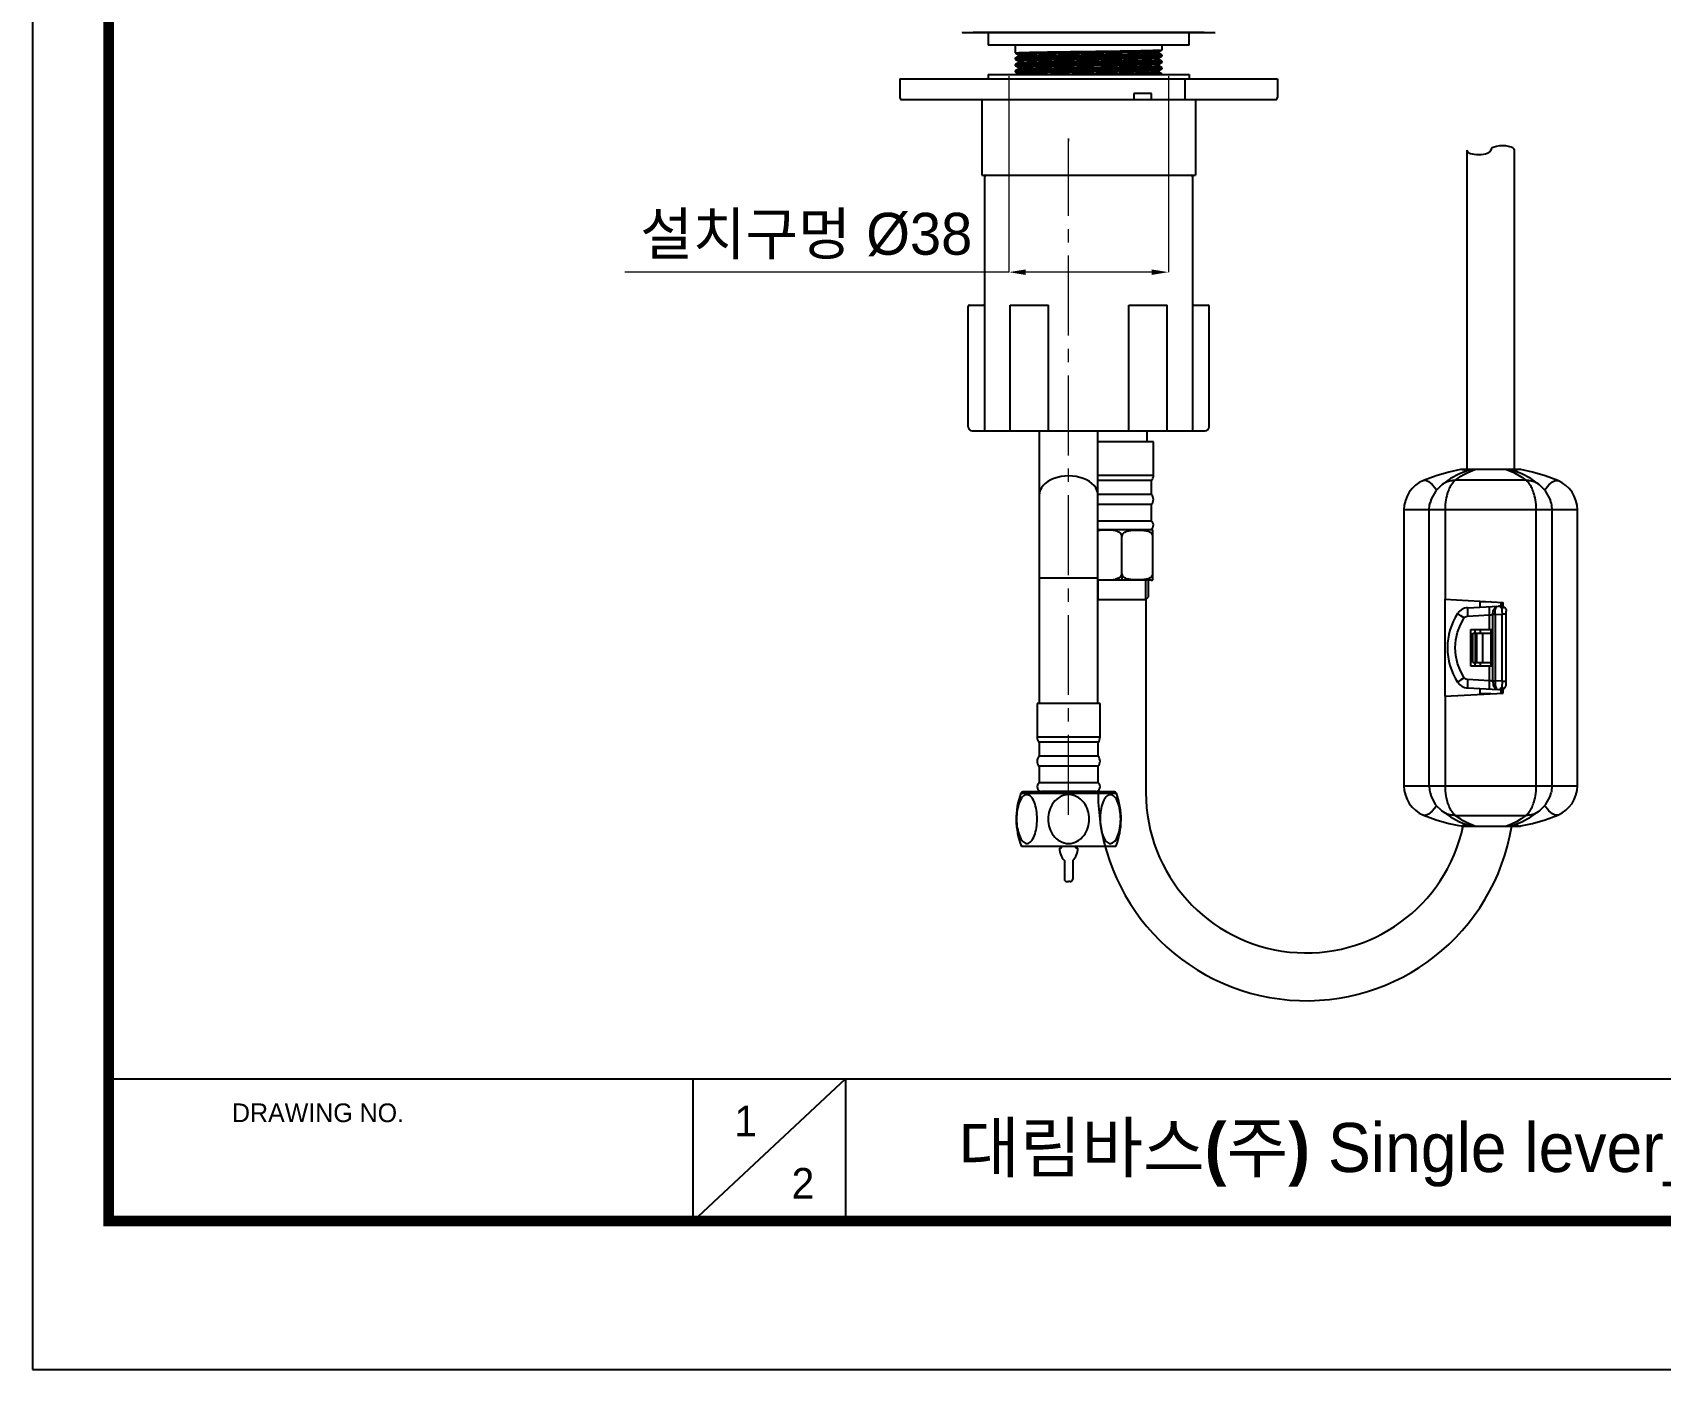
# Model space of a CAD drawing. Extents: x 0 to 1128, y 0 to 827.
# Drawn here: x 0 to 388.2, y 0 to 318.9 of the extents above; entities that cross this region are included whole.
import ezdxf

# ---------------------------------------------------------------- set-up
doc = ezdxf.new("R2010")
doc.units = 0
doc.header["$LTSCALE"] = 10
doc.header["$MEASUREMENT"] = 0
doc.header["$PDMODE"] = 3
doc.header["$PDSIZE"] = -10
doc.linetypes.add('CENTER2', pattern=[28.575, 19.05, -3.175, 3.175, -3.175])
doc.layers.get('0').update_dxf_attribs({"linetype": 'CONTINUOUS'})
doc.layers.get('DEFPOINTS').update_dxf_attribs({"linetype": 'CONTINUOUS'})
doc.layers.add('1', color=7, linetype='CONTINUOUS')
doc.layers.add('DEF_LAYER_ASSEM_MEMBER', color=7, linetype='CONTINUOUS')
doc.layers.add('123', color=7, linetype='CONTINUOUS', true_color=0xffffff)
doc.layers.add('Cneter', color=1, linetype='CENTER2', lineweight=13)
doc.layers.add('외형선', color=3, linetype='CONTINUOUS', lineweight=35)
doc.styles.add('Daelim Dimension', font='')
doc.styles.get('Daelim Dimension').set_extended_font_data('나눔고딕')
doc.dimstyles.new('DEFAULT', dxfattribs={"dimscale": 2, "dimtxt": 2, "dimasz": 2, "dimexe": 0, "dimexo": 2, "dimgap": 1, "dimtad": 1, "dimdec": 0, "dimzin": 9, "dimdsep": 46, "dimtxsty": 'Daelim Dimension', "dimcen": 0.5, "dimclrd": 5, "dimclre": 5, "dimclrt": 256, "dimadec": 1, "dimazin": 0, "dimtfac": 1, "dimtdec": 0, "dimtix": 1, "dimtmove": 0, "dimatfit": 3, "dimfxl": 1, "dimtolj": 1, "dimtzin": 1, "dimlwd": 9, "dimlwe": 9, "dimarcsym": 0})

# ---------------------------------------------------------------- blocks, each defined once
blk = doc.blocks.new('*D13')
at = {"color": 5, "lineweight": 9, "ltscale": 0.5, "transparency": 16777216}
for p, q in [((232.83, 308.45), (232.83, 261.7)), ((270.83, 308.45), (270.83, 261.7)), ((232.83, 261.7), (141.22, 261.7)), ((266.83, 261.7), (236.83, 261.7))]:
    blk.add_line(p, q, dxfattribs=at)
at = {"color": 5, "ltscale": 0.5, "transparency": 16777216}
for points in [[(236.83, 262.36), (236.83, 261.03), (232.83, 261.7)], [(266.83, 262.36), (266.83, 261.03), (270.83, 261.7)]]:
    blk.add_solid(points, dxfattribs=at)
at = {"layer": 'DEFPOINTS', "color": 0, "ltscale": 0.5, "transparency": 16777216}
for p in [(232.83, 312.45), (270.83, 312.45), (270.83, 261.7)]:
    blk.add_point(p, dxfattribs=at)
at = {"color": 7, "ltscale": 0.5, "transparency": 16777216, "insert": (184.49, 270.32), "char_height": 10, "attachment_point": 5, "style": 'Daelim Dimension'}
blk.add_mtext('\\A1;설치구멍 %%C38', dxfattribs=at)

msp = doc.modelspace()

# ---------------------------------------------------------------- linework, layer by layer
at = {"color": 0}
for p, q in [((206.83, 307.85), (296.83, 307.85)), ((274.83, 302.85), (274.83, 307.85)), ((207.33, 302.85), (296.33, 302.85)), ((266.83, 304.35), (262.63, 304.35)), ((262.63, 304.35), (262.63, 302.85)), ((266.83, 302.85), (266.83, 304.35)), ((233.15, 223.85), (233.15, 253.85)), ((242.25, 223.85), (242.25, 253.85)), ((261.42, 223.85), (261.42, 253.85)), ((270.51, 223.85), (270.51, 253.85))]:
    msp.add_line(p, q, dxfattribs=at)
at = {"color": 7, "ltscale": 0.5}
for p, q in [((341.99, 290.77), (341.99, 214.6)), ((353.39, 214.6), (353.39, 290.8)), ((266.02, 188.24), (254.05, 188.24)), ((259.77, 189.74), (259.77, 188.24))]:
    msp.add_line(p, q, dxfattribs=at)
at = {"color": 7}
for p, q in [((254.08, 183.62), (254.08, 188.24)), ((265.47, 183.62), (265.47, 188.24)), ((266.02, 188.24), (266.02, 184.18)), ((254.08, 183.62), (254.05, 183.65)), ((254.08, 183.62), (265.47, 183.62)), ((265.47, 183.62), (266.02, 184.18)), ((265.47, 183.62), (265.47, 137.6))]:
    msp.add_line(p, q, dxfattribs=at)
at = {"color": 7, "linetype": 'Continuous'}
for p, q in [((244.85, 124.36), (245.05, 124.36)), ((249.25, 124.36), (249.05, 124.36)), ((246.05, 121.36), (246.05, 116.96)), ((248.05, 121.36), (248.05, 116.96)), ((246.65, 116.36), (247.05, 116.36)), ((247.45, 116.36), (247.05, 116.36))]:
    msp.add_line(p, q, dxfattribs=at)
at = {"color": 5}
msp.add_line((18.14, 69.28), (926.74, 69.28), dxfattribs=at)
at = {"color": 5, "ltscale": 40}
for p, q in [((157.42, 69.28), (157.42, 35.27)), ((157.42, 69.28), (157.42, 35.27)), ((193.81, 69.28), (157.42, 35.27)), ((193.81, 69.28), (157.42, 35.27)), ((193.81, 69.28), (193.81, 35.27)), ((193.81, 69.28), (193.81, 35.27))]:
    msp.add_line(p, q, dxfattribs=at)
at = {"ltscale": 0.5}
msp.add_lwpolyline([(0, 0), (1128.4, 0), (1128.4, 826.8), (0, 826.8)], close=True, dxfattribs=at)
at = {"color": 5, "linetype": 'ByBlock', "lineweight": 200, "const_width": 2.6}
msp.add_lwpolyline([(18.14, 35.4), (1110.14, 35.4), (1110.14, 807.6), (18.14, 807.6)], close=True, dxfattribs=at)
at = {"color": 7, "ltscale": 0.5}
for radius, end in [(49.65, 350.7436), (38.25, 347.9483)]:
    msp.add_arc((303.72, 137.6), radius, 180, end, dxfattribs=at)
at = {"color": 7, "linetype": 'Continuous'}
for centre, radius, start, end in [((249.2, 124.36), 4.35, 180, 223.6028), ((245.05, 124.76), 0.4, 270, 0), ((244.9, 124.36), 4.35, 316.3972, 0), ((249.05, 124.76), 0.4, 180, 270), ((246.65, 116.96), 0.6, 180, 270), ((247.45, 116.96), 0.6, 270, 0)]:
    msp.add_arc(centre, radius, start, end, dxfattribs=at)
at = {"color": 7, "ltscale": 0.5}
for centre, start_param, end_param in [((350.54, 290.8), 0, 3.141593), ((344.84, 290.8), 3.173573, 6.283185)]:
    msp.add_ellipse(centre, major_axis=(2.85, 0), ratio=0.36664, start_param=start_param, end_param=end_param, dxfattribs=at)
at = {"layer": '1', "color": 7, "linetype": 'Continuous'}
for p, q in [((227.83, 318.85), (227.83, 315.85)), ((275.83, 315.85), (275.83, 318.85)), ((275.83, 315.85), (227.83, 315.85)), ((234.33, 315.85), (234.33, 313.98)), ((269.33, 314.73), (269.33, 315.85)), ((234.33, 312.72), (234.33, 312.48)), ((234.33, 311.22), (234.33, 310.98)), ((235.08, 313.55), (235.08, 313.16)), ((235.08, 312.05), (235.08, 311.66)), ((235.08, 310.55), (235.08, 310.16)), ((268.58, 313.91), (268.58, 314.29)), ((268.58, 312.41), (268.58, 312.79)), ((268.58, 310.91), (268.58, 311.29)), ((269.33, 313.23), (269.33, 313.47)), ((269.33, 311.73), (269.33, 311.97)), ((234.33, 309.72), (234.33, 309.48)), ((235.08, 309.05), (235.08, 308.85)), ((268.58, 309.41), (268.58, 309.79)), ((269.33, 310.23), (269.33, 310.47)), ((269.33, 308.85), (269.33, 308.97)), ((240.05, 223.85), (240.05, 208.5)), ((254.05, 208.5), (254.05, 223.85)), ((265.77, 221.24), (265.77, 223.85)), ((267.27, 221.24), (254.05, 221.24)), ((267.27, 213.24), (267.27, 221.24)), ((267.27, 213.24), (254.05, 213.24)), ((266.84, 212), (254.05, 212)), ((266.84, 208.66), (266.84, 212)), ((240.05, 208.5), (240.05, 188.81)), ((266.84, 208.66), (254.05, 208.66)), ((254.05, 188.81), (254.05, 208.5)), ((266.84, 206.28), (254.12, 206.28)), ((266.84, 202.31), (266.84, 206.28)), ((266.84, 202.31), (254.05, 202.31)), ((266.77, 200.24), (254.05, 200.24)), ((259.73, 198.77), (259.77, 198.77)), ((259.77, 198.77), (259.82, 198.77)), ((267.13, 189.74), (267.13, 198.77)), ((240.05, 188.81), (240.05, 158.81)), ((240.05, 188.81), (254.05, 188.81)), ((254.05, 158.81), (254.05, 188.81)), ((266.75, 188.24), (254.05, 188.24)), ((259.77, 189.74), (259.73, 189.74)), ((259.82, 189.74), (259.77, 189.74)), ((267.13, 189.74), (267.09, 189.74)), ((239.55, 158.81), (239.55, 150.81)), ((254.55, 158.81), (239.55, 158.81)), ((254.55, 150.81), (254.55, 158.81)), ((254.55, 150.81), (239.55, 150.81)), ((239.99, 149.57), (239.99, 146.23)), ((254.12, 149.57), (239.99, 149.57)), ((254.12, 146.23), (254.12, 149.57)), ((254.12, 146.23), (239.99, 146.23)), ((239.99, 143.85), (239.99, 139.88)), ((254.12, 143.85), (239.99, 143.85)), ((254.12, 139.88), (254.12, 143.85)), ((254.12, 139.88), (239.99, 139.88)), ((235.68, 137.44), (258.43, 137.44)), ((257.96, 137.76), (236.15, 137.76)), ((253.55, 137.81), (240.55, 137.81)), ((258.3, 124.76), (235.8, 124.76))]:
    msp.add_line(p, q, dxfattribs=at)
at = {"layer": '1'}
for p, q in [((354.88, 214.6), (340.49, 214.6)), ((353.66, 214.6), (341.72, 214.6))]:
    msp.add_line(p, q, dxfattribs=at)
at = {"layer": '1', "color": 7, "linetype": 'Continuous'}
for centre, radius, start, end in [((265.28, 213.24), 2, 321.5492, 0), ((265.42, 207.47), 1.85, 319.994, 40.006), ((266.1, 201.4), 1.17, 278.4849, 50.9069), ((266.77, 198.77), 1.47, 75.697, 90), ((266.75, 189.74), 1.5, 270, 285.1302), ((241.55, 150.81), 2, 180, 218.4508), ((252.55, 150.81), 2, 321.5492, 0), ((241.4, 145.04), 1.85, 139.994, 220.006), ((252.7, 145.04), 1.85, 319.994, 40.006), ((240.73, 138.97), 1.17, 129.0931, 261.5151), ((253.38, 138.97), 1.17, 278.4849, 50.9069), ((252.08, 131.26), 17.53, 159.3657, 201.7699), ((236.15, 137.26), 0.5, 90, 159.3657), ((253.45, 137.82), 1.17, 180.299, 182.7427), ((257.96, 137.26), 0.5, 20.6343, 90), ((242.03, 131.26), 17.53, 338.2301, 20.6343)]:
    msp.add_arc(centre, radius, start, end, dxfattribs=at)
msp.add_ellipse((247.05, 208.5), major_axis=(7, 0), ratio=0.656059, start_param=0, end_param=3.141593, dxfattribs=at)
at = {"layer": '1', "color": 7, "linetype": 'Continuous', "lineweight": -3}
msp.add_open_spline([(221.66, 318.85), (221.66, 318.85), (221.66, 318.85), (221.66, 318.85), (221.69, 318.85), (221.8, 318.85), (221.98, 318.85), (222.15, 318.85), (222.3, 318.85), (222.35, 318.85), (222.44, 318.85), (222.46, 318.85), (222.52, 318.85), (222.67, 318.85), (222.97, 318.85), (223.44, 318.85), (223.79, 318.85), (224.17, 318.85), (224.57, 318.85), (225.24, 318.85), (225.73, 318.85), (226.11, 318.85), (226.25, 318.85), (226.45, 318.85), (226.51, 318.85), (226.65, 318.85), (226.99, 318.85), (227.64, 318.85), (228.55, 318.85), (229.51, 318.85), (230.19, 318.85), (230.89, 318.85), (231.6, 318.85), (232.35, 318.85), (232.84, 318.85), (232.93, 318.85), (233.13, 318.85), (233.22, 318.85), (233.52, 318.85), (233.72, 318.85), (234.32, 318.85), (235.13, 318.85), (236.37, 318.85), (237.66, 318.85), (238.97, 318.85), (239.88, 318.85), (240.79, 318.85), (241.25, 318.85), (241.84, 318.85), (241.95, 318.85), (242.19, 318.85), (242.54, 318.85), (242.9, 318.85), (243.61, 318.85), (244.56, 318.85), (246, 318.85), (247.45, 318.85), (248.91, 318.85), (250.39, 318.85), (251.38, 318.85), (252, 318.85), (252.12, 318.85), (252.37, 318.85), (252.75, 318.85), (253.12, 318.85), (253.86, 318.85), (254.84, 318.85), (256.3, 318.85), (257.75, 318.85), (259.19, 318.85), (260.62, 318.85), (261.56, 318.85), (262.14, 318.85), (262.26, 318.85), (262.49, 318.85), (262.84, 318.85), (263.19, 318.85), (263.87, 318.85), (264.77, 318.85), (266.09, 318.85), (267.37, 318.85), (268.61, 318.85), (269.42, 318.85), (270.02, 318.85), (270.31, 318.85), (270.6, 318.85), (270.8, 318.85), (270.89, 318.85), (271.38, 318.85), (272.13, 318.85), (272.84, 318.85), (273.54, 318.85), (274.21, 318.85), (275.17, 318.85), (276.08, 318.85), (276.65, 318.85), (277.06, 318.85), (277.27, 318.85), (277.46, 318.85), (277.59, 318.85), (277.66, 318.85), (277.98, 318.85), (278.47, 318.85), (279.13, 318.85), (279.53, 318.85), (279.9, 318.85), (280.26, 318.85), (280.72, 318.85), (280.98, 318.85), (281.16, 318.85), (281.22, 318.85), (281.3, 318.85), (281.33, 318.85), (281.38, 318.85), (281.5, 318.85), (281.7, 318.85), (281.88, 318.85), (281.95, 318.85), (281.98, 318.85), (282, 318.85), (282, 318.85), (282.01, 318.85), (282.01, 318.85), (282.01, 318.85)], degree=3, knots=[0, 0, 0, 0, 0.000751, 0.000751, 0.016365, 0.031978, 0.047591, 0.063204, 0.063204, 0.071011, 0.071011, 0.074914, 0.074914, 0.078818, 0.094431, 0.110044, 0.125657, 0.125657, 0.141271, 0.156884, 0.172497, 0.172497, 0.180304, 0.180304, 0.184207, 0.184207, 0.188111, 0.203724, 0.219337, 0.23495, 0.250564, 0.250564, 0.266177, 0.28179, 0.28179, 0.285693, 0.285693, 0.289597, 0.289597, 0.297403, 0.297403, 0.313017, 0.32863, 0.344243, 0.359856, 0.37547, 0.37547, 0.391083, 0.391083, 0.394986, 0.394986, 0.39889, 0.406696, 0.406696, 0.422309, 0.437923, 0.453536, 0.469149, 0.484762, 0.500376, 0.500376, 0.504279, 0.504279, 0.508182, 0.515989, 0.515989, 0.531602, 0.547215, 0.562829, 0.578442, 0.594055, 0.609669, 0.609669, 0.613572, 0.613572, 0.617475, 0.625282, 0.625282, 0.640895, 0.656508, 0.672122, 0.687735, 0.703348, 0.703348, 0.711155, 0.715058, 0.715058, 0.718961, 0.718961, 0.734575, 0.750188, 0.750188, 0.765801, 0.781414, 0.797028, 0.812641, 0.812641, 0.820448, 0.824351, 0.824351, 0.828254, 0.828254, 0.843867, 0.859481, 0.875094, 0.875094, 0.890707, 0.90632, 0.921934, 0.921934, 0.92974, 0.92974, 0.933644, 0.933644, 0.937547, 0.95316, 0.968773, 0.984387, 0.984387, 0.992193, 0.996097, 0.996097, 1, 1, 1, 1], dxfattribs=at)
at = {"layer": '1', "color": 7, "linetype": 'Continuous'}
for points, knots in [([(234.33, 313.98), (234.33, 314.01), (234.85, 314.05), (237.21, 314.13), (239.36, 314.17), (244.69, 314.26), (247.9, 314.3), (254.34, 314.39), (257.58, 314.43), (263.23, 314.52), (265.59, 314.57), (268.56, 314.65), (269.32, 314.69), (269.33, 314.73)], [0, 0, 0, 0, 0.13522, 0.13522, 0.311372, 0.311372, 0.487523, 0.487523, 0.663675, 0.663675, 0.839827, 0.839827, 1, 1, 1, 1]), ([(269.33, 313.47), (269.32, 313.44), (268.69, 313.4), (266.09, 313.32), (263.92, 313.28), (258.72, 313.19), (255.66, 313.15), (249.42, 313.07), (246.28, 313.02), (240.83, 312.94), (238.49, 312.9), (235.25, 312.81), (234.37, 312.77), (234.33, 312.73), (234.33, 312.72), (234.33, 312.72)], [0, 0, 0, 0, 0.147312, 0.147312, 0.3169, 0.3169, 0.486487, 0.486487, 0.656075, 0.656075, 0.825662, 0.825662, 0.99525, 0.99525, 1, 1, 1, 1]), ([(234.33, 312.48), (234.33, 312.48), (234.34, 312.49), (234.58, 312.54), (235.69, 312.58), (239.46, 312.67), (242.07, 312.72), (248, 312.8), (251.35, 312.85), (257.72, 312.94), (260.75, 312.98), (265.67, 313.07), (267.52, 313.11), (269.05, 313.18), (269.32, 313.21), (269.33, 313.23)], [0, 0, 0, 0, 0.020887, 0.020887, 0.19711, 0.19711, 0.373333, 0.373333, 0.549557, 0.549557, 0.72578, 0.72578, 0.902003, 0.902003, 1, 1, 1, 1]), ([(269.33, 311.97), (269.33, 311.97), (269.33, 311.97), (269.18, 311.92), (268.2, 311.88), (264.83, 311.79), (262.41, 311.75), (256.86, 311.67), (253.72, 311.62), (247.5, 311.54), (244.45, 311.5), (239.36, 311.41), (237.28, 311.37), (234.88, 311.29), (234.33, 311.26), (234.33, 311.22)], [0, 0, 0, 0, 0.012906, 0.012906, 0.182521, 0.182521, 0.352136, 0.352136, 0.521751, 0.521751, 0.691366, 0.691366, 0.860981, 0.860981, 1, 1, 1, 1]), ([(234.34, 310.98), (234.34, 311), (234.53, 311.02), (235.76, 311.09), (237.46, 311.13), (242.18, 311.22), (245.16, 311.26), (251.45, 311.35), (254.81, 311.39), (260.88, 311.48), (263.58, 311.53), (267.58, 311.62), (268.86, 311.66), (269.29, 311.71), (269.33, 311.72), (269.33, 311.73)], [0, 0, 0, 0, 0.083714, 0.083714, 0.2598, 0.2598, 0.435885, 0.435885, 0.61197, 0.61197, 0.788056, 0.788056, 0.964141, 0.964141, 1, 1, 1, 1]), ([(268.58, 314.29), (268.55, 314.25), (267.79, 314.21), (264.87, 314.13), (262.54, 314.09), (257.07, 313.99), (253.93, 313.95), (247.65, 313.86), (244.62, 313.82), (239.56, 313.73), (237.53, 313.68), (235.51, 313.61), (235.08, 313.58), (235.08, 313.55)], [0, 0, 0, 0, 0.161359, 0.161359, 0.33955, 0.33955, 0.517741, 0.517741, 0.695932, 0.695932, 0.874122, 0.874122, 1, 1, 1, 1]), ([(268.57, 312.79), (268.52, 312.76), (268.13, 312.73), (266.24, 312.66), (264.28, 312.62), (259.23, 312.53), (256.19, 312.48), (250, 312.39), (246.81, 312.35), (241.28, 312.26), (238.95, 312.22), (235.87, 312.13), (235.08, 312.09), (235.08, 312.05)], [0, 0, 0, 0, 0.113551, 0.113551, 0.292573, 0.292573, 0.471594, 0.471594, 0.650616, 0.650616, 0.829637, 0.829637, 1, 1, 1, 1]), ([(268.57, 311.29), (268.54, 311.27), (268.39, 311.26), (267.36, 311.19), (265.74, 311.15), (261.28, 311.06), (258.44, 311.02), (252.32, 310.93), (249.08, 310.88), (243.24, 310.79), (240.6, 310.75), (236.74, 310.66), (235.52, 310.62), (235.11, 310.56), (235.08, 310.55), (235.08, 310.55)], [0, 0, 0, 0, 0.069193, 0.069193, 0.248304, 0.248304, 0.427415, 0.427415, 0.606526, 0.606526, 0.785637, 0.785637, 0.964748, 0.964748, 1, 1, 1, 1]), ([(235.09, 313.16), (235.15, 313.2), (235.66, 313.23), (237.88, 313.3), (239.97, 313.35), (245.09, 313.43), (248.11, 313.48), (254.31, 313.57), (257.42, 313.61), (262.76, 313.7), (265.02, 313.74), (267.86, 313.83), (268.57, 313.87), (268.58, 313.91)], [0, 0, 0, 0, 0.12998, 0.12998, 0.307243, 0.307243, 0.484506, 0.484506, 0.661769, 0.661769, 0.839032, 0.839032, 1, 1, 1, 1]), ([(235.09, 311.66), (235.09, 311.67), (235.11, 311.67), (235.41, 311.72), (236.55, 311.76), (240.21, 311.85), (242.77, 311.9), (248.48, 311.98), (251.65, 312.03), (257.75, 312.12), (260.63, 312.16), (265.23, 312.25), (266.97, 312.29), (268.34, 312.36), (268.58, 312.38), (268.58, 312.41)], [0, 0, 0, 0, 0.020731, 0.020731, 0.197658, 0.197658, 0.374584, 0.374584, 0.551511, 0.551511, 0.728438, 0.728438, 0.905365, 0.905365, 1, 1, 1, 1]), ([(235.09, 310.16), (235.11, 310.18), (235.35, 310.2), (236.7, 310.27), (238.44, 310.32), (243.04, 310.4), (245.91, 310.45), (252.03, 310.53), (255.19, 310.58), (260.9, 310.67), (263.46, 310.71), (267.12, 310.8), (268.25, 310.84), (268.56, 310.89), (268.58, 310.9), (268.58, 310.91)], [0, 0, 0, 0, 0.090114, 0.090114, 0.266724, 0.266724, 0.443335, 0.443335, 0.619946, 0.619946, 0.796557, 0.796557, 0.973167, 0.973167, 1, 1, 1, 1]), ([(269.33, 310.47), (269.33, 310.46), (269.26, 310.45), (268.64, 310.39), (267.34, 310.35), (263.36, 310.27), (260.74, 310.22), (254.93, 310.14), (251.71, 310.1), (245.58, 310.01), (242.7, 309.97), (238.01, 309.89), (236.21, 309.84), (234.64, 309.77), (234.33, 309.75), (234.33, 309.72)], [0, 0, 0, 0, 0.048954, 0.048954, 0.218575, 0.218575, 0.388196, 0.388196, 0.557818, 0.557818, 0.727439, 0.727439, 0.89706, 0.89706, 1, 1, 1, 1]), ([(234.33, 309.48), (234.34, 309.51), (234.95, 309.55), (237.55, 309.63), (239.78, 309.68), (245.27, 309.76), (248.5, 309.81), (254.92, 309.9), (258.16, 309.94), (263.69, 310.03), (265.96, 310.07), (268.67, 310.15), (269.32, 310.19), (269.33, 310.23)], [0, 0, 0, 0, 0.145802, 0.145802, 0.321917, 0.321917, 0.498032, 0.498032, 0.674147, 0.674147, 0.850262, 0.850262, 1, 1, 1, 1]), ([(268.58, 309.79), (268.57, 309.78), (268.54, 309.78), (268.18, 309.73), (266.97, 309.68), (263.16, 309.59), (260.54, 309.55), (254.66, 309.46), (251.45, 309.42), (245.35, 309.33), (242.47, 309.28), (237.99, 309.19), (236.36, 309.15), (235.25, 309.09), (235.08, 309.07), (235.08, 309.05)], [0, 0, 0, 0, 0.025357, 0.025357, 0.204244, 0.204244, 0.383131, 0.383131, 0.562018, 0.562018, 0.740905, 0.740905, 0.919792, 0.919792, 1, 1, 1, 1]), ([(240.34, 308.85), (241.32, 308.87), (242.41, 308.89), (246.26, 308.95), (249.35, 309), (255.56, 309.08), (258.58, 309.13), (263.69, 309.22), (265.79, 309.26), (268.06, 309.34), (268.57, 309.37), (268.58, 309.41)], [0, 0, 0, 0, 0.103866, 0.103866, 0.341267, 0.341267, 0.578668, 0.578668, 0.81607, 0.81607, 1, 1, 1, 1]), ([(269.33, 308.97), (269.33, 308.95), (269.12, 308.93), (268.34, 308.89), (267.78, 308.87), (267.08, 308.85)], [0, 0, 0, 0, 0.51807, 0.51807, 1, 1, 1, 1]), ([(259.73, 198.77), (259.73, 199.17), (259.43, 199.49), (258.82, 199.87), (258.48, 199.97), (257.47, 200.18), (256.78, 200.19), (255.41, 200.19), (254.72, 200.18), (254.05, 200.05)], [0, 0, 0, 0, 0.125, 0.125, 0.25, 0.25, 0.5, 0.5, 0.7474153, 0.7474153, 0.7474153, 0.7474153]), ([(259.82, 198.77), (259.82, 199.17), (260.12, 199.49), (260.72, 199.87), (261.07, 199.97), (262.08, 200.18), (262.77, 200.19), (264.15, 200.19), (264.84, 200.18), (265.85, 199.97), (266.19, 199.87), (266.8, 199.49), (267.09, 199.17), (267.09, 198.77)], [0, 0, 0, 0, 0.125, 0.125, 0.25, 0.25, 0.5, 0.5, 0.75, 0.75, 0.875, 0.875, 1, 1, 1, 1]), ([(267.13, 198.77), (267.13, 199.17), (267.13, 199.49), (267.13, 199.87), (267.13, 199.97), (267.13, 200.18), (267.13, 200.19), (267.13, 200.19)], [0, 0, 0, 0, 0.250187, 0.250187, 0.500375, 0.500375, 1, 1, 1, 1]), ([(254.05, 188.44), (254.72, 188.31), (255.41, 188.29), (256.79, 188.29), (257.48, 188.31), (258.5, 188.52), (258.84, 188.62), (259.44, 189.01), (259.73, 189.33), (259.73, 189.74)], [0.2517367, 0.2517367, 0.2517367, 0.2517367, 0.5, 0.5, 0.75, 0.75, 0.875, 0.875, 1, 1, 1, 1]), ([(259.73, 189.74), (259.73, 189.33), (259.44, 189.01), (258.88, 188.65), (258.6, 188.55), (258.32, 188.48)], [0, 0, 0, 0, 0.540501, 0.540501, 1, 1, 1, 1]), ([(267.09, 189.74), (267.09, 189.33), (266.8, 189.01), (266.19, 188.62), (265.85, 188.52), (264.83, 188.31), (264.14, 188.29), (262.76, 188.29), (262.06, 188.31), (261.05, 188.52), (260.71, 188.62), (260.11, 189.01), (259.82, 189.33), (259.82, 189.74)], [0, 0, 0, 0, 0.125, 0.125, 0.25, 0.25, 0.5, 0.5, 0.75, 0.75, 0.875, 0.875, 1, 1, 1, 1]), ([(267.13, 188.29), (267.13, 188.29), (267.13, 188.29), (267.13, 188.29), (267.13, 188.31), (267.13, 188.52), (267.13, 188.62), (267.13, 189.01), (267.13, 189.33), (267.13, 189.74)], [0, 0, 0, 0, 0.000101, 0.000101, 0.50005, 0.50005, 0.750025, 0.750025, 1, 1, 1, 1]), ([(239.29, 128.7), (239.02, 127.39), (238.52, 126.26), (237.22, 125.21), (236.45, 125.41), (235.29, 127.03), (234.9, 128.32), (234.57, 131.04), (234.63, 132.52), (235.16, 135.1), (235.66, 136.26), (236.95, 137.31), (237.74, 137.11), (238.9, 135.51), (239.29, 134.22), (239.62, 131.46), (239.56, 130.01), (239.29, 128.7)], [0, 0, 0, 0, 0.125, 0.125, 0.25, 0.25, 0.375, 0.375, 0.5, 0.5, 0.625, 0.625, 0.75, 0.75, 0.875, 0.875, 1, 1, 1, 1]), ([(247.05, 125.43), (245.63, 125.43), (244.31, 126.21), (242.59, 128.43), (242.16, 129.85), (242.15, 132.66), (242.59, 134.08), (244.28, 136.29), (245.62, 137.09), (248.44, 137.11), (249.79, 136.33), (251.52, 134.09), (251.95, 132.67), (251.95, 129.87), (251.52, 128.45), (249.8, 126.22), (248.48, 125.43), (247.05, 125.43)], [0, 0, 0, 0, 0.125, 0.125, 0.25, 0.25, 0.375, 0.375, 0.5, 0.5, 0.625, 0.625, 0.75, 0.75, 0.875, 0.875, 1, 1, 1, 1]), ([(254.81, 128.7), (254.54, 130.01), (254.49, 131.45), (254.81, 134.19), (255.19, 135.47), (256.35, 137.1), (257.12, 137.32), (258.43, 136.29), (258.94, 135.14), (259.48, 132.55), (259.53, 131.07), (259.21, 128.35), (258.83, 127.06), (257.68, 125.43), (256.9, 125.2), (255.59, 126.25), (255.09, 127.39), (254.81, 128.7)], [0, 0, 0, 0, 0.125, 0.125, 0.25, 0.25, 0.375, 0.375, 0.5, 0.5, 0.625, 0.625, 0.75, 0.75, 0.875, 0.875, 1, 1, 1, 1])]:
    msp.add_open_spline(points, degree=3, knots=knots, dxfattribs=at)
for points, degree in [([(268.58, 314.29), (268.96, 314.51), (269.34, 314.73)], 2), ([(234.33, 313.98), (234.71, 313.76), (235.08, 313.54)], 2), ([(235.09, 313.17), (234.71, 312.95), (234.33, 312.73)], 2), ([(234.33, 312.48), (234.71, 312.26), (235.08, 312.04)], 2), ([(235.09, 311.67), (234.71, 311.45), (234.33, 311.23)], 2), ([(234.33, 310.98), (234.71, 310.76), (235.08, 310.54)], 2), ([(268.57, 312.79), (268.95, 313.01), (269.33, 313.23)], 2), ([(268.57, 311.29), (268.95, 311.51), (269.33, 311.73)], 2), ([(269.33, 313.48), (268.96, 313.69), (268.58, 313.91)], 2), ([(269.34, 311.97), (268.96, 312.19), (268.58, 312.41)], 2), ([(269.33, 310.48), (268.96, 310.69), (268.58, 310.91)], 2), ([(235.09, 310.16), (234.71, 309.94), (234.33, 309.72)], 2), ([(234.33, 309.48), (234.71, 309.26), (235.08, 309.04)], 2), ([(268.57, 309.79), (268.95, 310.01), (269.34, 310.23)], 2), ([(269.33, 308.98), (268.96, 309.19), (268.58, 309.41)], 2), ([(259.77, 189.74), (259.77, 198.77)], 1)]:
    msp.add_open_spline(points, degree=degree, dxfattribs=at)
at = {"layer": '123', "color": 7, "linetype": 'Continuous'}
msp.add_line((279.38, 318.85), (224.28, 318.85), dxfattribs=at)
at = {"layer": 'Cneter', "color": 1, "lineweight": 5, "ltscale": 0.1}
msp.add_open_spline([(247.05, 132.29), (247.05, 289.21), (247.05, 294.21)], degree=1, knots=[0, 0, 0.903337, 1, 1], dxfattribs=at)
at = {"layer": 'DEF_LAYER_ASSEM_MEMBER', "color": 7, "linetype": 'Continuous', "lineweight": -3}
for p, q in [((340.24, 213.59), (338.1, 212.46)), ((342.31, 214.39), (340.24, 213.59)), ((342.66, 214.48), (342.31, 214.39)), ((355.13, 213.59), (353.06, 214.39)), ((353.45, 214.24), (353.97, 214.45)), ((357.63, 214.02), (354.88, 214.6)), ((357.27, 212.46), (355.13, 213.59)), ((334.68, 213.14), (331.7, 212.03)), ((336.01, 211.02), (334.58, 209.57)), ((338.1, 212.46), (336.01, 211.02)), ((359.36, 211.02), (357.27, 212.46)), ((360.8, 209.56), (359.36, 211.02)), ((327.01, 205.01), (327.01, 139.21)), ((333.06, 139.21), (333.06, 205.01)), ((362.31, 205.01), (362.31, 139.21)), ((368.36, 139.21), (368.36, 205.01)), ((336.73, 183.68), (350.69, 182.95)), ((336.73, 183.68), (336.73, 160.54)), ((345.19, 181.83), (345.19, 183.24)), ((347.69, 183.11), (345.19, 182.98)), ((350.19, 181.56), (350.19, 182.98)), ((350.69, 181.56), (350.69, 182.95)), ((342.17, 181.68), (349.58, 182.06)), ((349.81, 182.02), (349.58, 182.06)), ((350.01, 181.86), (349.81, 182.02)), ((350.19, 181.61), (350.01, 181.86)), ((350.34, 181.62), (350.19, 181.61)), ((350.46, 181.62), (350.34, 181.62)), ((350.69, 181.89), (350.82, 181.84)), ((351.38, 180.98), (351.39, 180.83)), ((351.39, 163.39), (351.39, 180.83)), ((342.97, 176.51), (347.97, 176.51)), ((342.97, 167.71), (342.97, 176.51)), ((343.47, 175.61), (347.69, 175.61)), ((343.47, 168.61), (343.47, 175.61)), ((343.97, 175.61), (343.97, 176.51)), ((345.19, 176.51), (345.19, 175.61)), ((347.69, 176.51), (347.69, 167.71)), ((347.97, 167.71), (347.97, 176.51)), ((347.97, 167.71), (342.97, 167.71)), ((343.47, 168.61), (347.69, 168.61)), ((343.97, 167.71), (343.97, 168.61)), ((345.19, 168.61), (345.19, 167.71)), ((351.38, 163.24), (351.39, 163.39)), ((336.73, 160.54), (350.69, 161.27)), ((342.17, 162.55), (349.58, 162.16)), ((345.19, 160.98), (345.19, 162.39)), ((347.69, 161.11), (345.19, 161.24)), ((349.58, 162.16), (349.81, 162.2)), ((350.19, 161.24), (350.19, 162.66)), ((350.19, 162.61), (350.35, 162.6)), ((350.57, 162.62), (350.69, 162.66)), ((350.69, 161.27), (350.69, 162.66)), ((350.69, 162.33), (350.82, 162.38)), ((334.57, 134.66), (336.01, 133.2)), ((336.01, 133.2), (338.1, 131.76)), ((357.27, 131.76), (359.36, 133.2)), ((359.36, 133.2), (360.79, 134.65)), ((337.74, 130.2), (340.49, 129.62)), ((338.1, 131.76), (340.24, 130.63)), ((340.24, 130.63), (342.31, 129.83)), ((340.97, 129.65), (340.63, 129.61)), ((340.63, 129.61), (354.74, 129.61)), ((341.4, 129.78), (340.97, 129.65)), ((341.92, 129.98), (341.4, 129.78)), ((353.06, 129.83), (355.13, 130.63)), ((354.4, 129.65), (354.74, 129.61)), ((354.74, 129.61), (354.88, 129.62)), ((355.13, 130.63), (357.27, 131.76))]:
    msp.add_line(p, q, dxfattribs=at)
at = {"layer": 'DEF_LAYER_ASSEM_MEMBER', "color": 9, "linetype": 'Continuous', "lineweight": -3}
for p, q in [((343.35, 214.42), (343.89, 214.61)), ((352.63, 214.17), (353.2, 213.91)), ((353.2, 213.91), (354.18, 213.39)), ((332.01, 212.09), (332.26, 212.06)), ((336.01, 211.02), (336.35, 211.26)), ((356.11, 212.09), (339.26, 212.09)), ((356.95, 212.03), (358.04, 211.75)), ((368.36, 205.01), (327.01, 205.01)), ((336.82, 205.01), (336.82, 183.68)), ((358.56, 139.21), (358.56, 205.01)), ((342.17, 179.68), (347.4, 179.95)), ((347.4, 176.51), (347.4, 179.95)), ((348.75, 180.02), (348.17, 180.02)), ((348.17, 164.2), (348.17, 180.02)), ((348.75, 180.02), (348.74, 180.1)), ((348.75, 180.02), (350.39, 180.1)), ((348.75, 180.02), (348.75, 164.2)), ((350.35, 181.62), (350.36, 180.94)), ((350.36, 180.94), (350.39, 180.1)), ((351.39, 180.1), (350.39, 180.1)), ((350.39, 164.12), (350.39, 180.1)), ((343.97, 175.61), (343.97, 168.61)), ((344.36, 168.61), (344.36, 175.61)), ((345.77, 175.61), (345.77, 168.61)), ((347.4, 164.27), (347.4, 167.71)), ((347.4, 164.27), (342.17, 164.54)), ((348.17, 164.2), (348.75, 164.2)), ((348.74, 164.12), (348.75, 164.2)), ((350.39, 164.12), (348.75, 164.2)), ((350.39, 164.12), (350.35, 162.67)), ((350.39, 164.12), (351.39, 164.12)), ((336.82, 160.54), (336.82, 139.21)), ((350.35, 162.67), (350.35, 162.6)), ((327.01, 139.21), (368.36, 139.21)), ((338.42, 132.19), (337.33, 132.47)), ((339.26, 132.13), (356.11, 132.13)), ((359.36, 133.2), (359.02, 132.96))]:
    msp.add_line(p, q, dxfattribs=at)
at = {"layer": 'DEF_LAYER_ASSEM_MEMBER', "color": 7, "linetype": 'Continuous', "lineweight": -3}
for points in [[(340.49, 214.6), (337.74, 214.02), (334.68, 213.14)], [(341.92, 214.24), (341.4, 214.45), (340.97, 214.57)], [(341.44, 214.36), (341.58, 214.46), (342.01, 214.57), (342.3, 214.61)], [(351.48, 214.61), (352.53, 214.52), (353.06, 214.39)], [(363.67, 212.03), (360.69, 213.14), (357.63, 214.02)], [(333.06, 205.01), (333.14, 206.11), (333.25, 206.72)], [(334.58, 209.57), (333.5, 207.56), (333.25, 206.72)], [(362.12, 206.72), (361.88, 207.55), (360.8, 209.56)], [(362.12, 206.72), (362.23, 206.09), (362.31, 205.01)], [(348.74, 180.1), (348.79, 181.06), (348.97, 181.78), (349.21, 182.04)], [(350.69, 181.56), (350.57, 181.6), (350.46, 181.62)], [(350.82, 181.84), (350.95, 181.77), (351.06, 181.67)], [(351.06, 181.67), (351.16, 181.57), (351.24, 181.44), (351.31, 181.29), (351.35, 181.14), (351.38, 180.98)], [(348.74, 164.12), (348.79, 163.16), (348.97, 162.45), (349.21, 162.18)], [(351.06, 162.55), (351.16, 162.66), (351.24, 162.78), (351.31, 162.93), (351.35, 163.08), (351.38, 163.24)], [(349.81, 162.2), (350.01, 162.36), (350.19, 162.61)], [(350.35, 162.6), (350.46, 162.6), (350.57, 162.62)], [(350.82, 162.38), (350.95, 162.46), (351.06, 162.55)], [(333.06, 139.21), (333.13, 138.16), (333.25, 137.5)], [(333.25, 137.5), (333.49, 136.67), (334.57, 134.66)], [(360.79, 134.65), (361.87, 136.67), (362.12, 137.5)], [(362.31, 139.21), (362.19, 137.86), (362.12, 137.5)], [(331.7, 132.19), (334.68, 131.08), (337.74, 130.2)], [(354.88, 129.62), (357.63, 130.2), (360.69, 131.08), (363.67, 132.19)], [(343.12, 129.63), (342.67, 129.74), (342.31, 129.83)], [(351.48, 129.61), (352.53, 129.7), (353.06, 129.83)], [(353.45, 129.98), (353.97, 129.78), (354.4, 129.65)]]:
    msp.add_lwpolyline(points, dxfattribs=at)
at = {"layer": 'DEF_LAYER_ASSEM_MEMBER', "color": 9, "linetype": 'Continuous', "lineweight": -3}
for points in [[(340.57, 213.01), (341.16, 213.37), (341.73, 213.69), (342.28, 213.96)], [(342.28, 213.96), (342.81, 214.2), (343.35, 214.42)], [(351.48, 214.61), (352.05, 214.41), (352.63, 214.17)], [(331.7, 212.03), (331.83, 212.07), (332.01, 212.09)], [(332.26, 212.06), (332.55, 211.96), (332.9, 211.77), (333.3, 211.47)], [(333.3, 211.47), (333.76, 211.03), (334.27, 210.45), (334.82, 209.71)], [(336.35, 211.26), (337.33, 211.75), (338.42, 212.03)], [(339.26, 212.09), (339.16, 212.01), (339.06, 211.92), (338.95, 211.82), (338.85, 211.71), (338.74, 211.59), (338.63, 211.46), (338.51, 211.32), (338.4, 211.16), (338.28, 210.99), (338.17, 210.8), (338.04, 210.58), (337.92, 210.35), (337.8, 210.08), (337.68, 209.81), (337.55, 209.48), (337.43, 209.14), (337.31, 208.75), (337.2, 208.34)], [(338.42, 212.03), (338.69, 212.06), (338.98, 212.08), (339.26, 212.09)], [(339.26, 212.09), (339.94, 212.59), (340.57, 213.01)], [(354.18, 213.39), (355.15, 212.78), (356.11, 212.09)], [(356.11, 212.09), (356.4, 212.08), (356.68, 212.06), (356.95, 212.03)], [(357.94, 209.14), (357.82, 209.48), (357.7, 209.8), (357.58, 210.08), (357.45, 210.34), (357.33, 210.57), (357.21, 210.79), (357.09, 210.98), (356.98, 211.16), (356.86, 211.31), (356.75, 211.46), (356.64, 211.59), (356.53, 211.71), (356.43, 211.81), (356.32, 211.91), (356.22, 212), (356.11, 212.09)], [(358.04, 211.75), (359.02, 211.26), (359.36, 211.02)], [(360.55, 209.71), (361.55, 210.97), (362.4, 211.72), (363.08, 212.05), (363.61, 212.05), (363.67, 212.03)], [(337.2, 208.34), (337.1, 207.87), (337.01, 207.39), (336.93, 206.84), (336.87, 206.28), (336.83, 205.65), (336.82, 205.01)], [(358.56, 205.01), (358.54, 205.65), (358.5, 206.28), (358.44, 206.84), (358.36, 207.39), (358.27, 207.87), (358.17, 208.34), (358.06, 208.75), (357.94, 209.14)], [(341.38, 164.99), (340.47, 166.64), (339.8, 168.4), (339.39, 170.24), (339.26, 172.12), (339.4, 173.99), (339.8, 175.83), (340.47, 177.58), (341.38, 179.23)], [(341.38, 179.23), (340.61, 179.75), (340.03, 180.16), (339.82, 180.32)], [(341.38, 179.23), (341.59, 179.46), (341.86, 179.61), (342.17, 179.68)], [(342.17, 181.68), (342.13, 181.41), (342.13, 180.68), (342.17, 179.68)], [(347.4, 179.95), (347.37, 180.95), (347.37, 181.68), (347.41, 181.95)], [(347.4, 179.95), (347.7, 180), (347.96, 180.04), (348.17, 180.07)], [(348.17, 180.07), (348.32, 181.02), (348.73, 181.76), (349.21, 182.04)], [(348.74, 180.1), (348.53, 180.1), (348.32, 180.09), (348.17, 180.07)], [(341.38, 164.99), (340.61, 164.47), (340.03, 164.06), (339.82, 163.9)], [(342.17, 164.54), (341.86, 164.61), (341.59, 164.76), (341.38, 164.99)], [(342.17, 164.54), (342.13, 163.54), (342.13, 162.82), (342.17, 162.55)], [(347.41, 162.27), (347.37, 162.54), (347.37, 163.27), (347.4, 164.27)], [(348.17, 164.15), (347.96, 164.18), (347.7, 164.22), (347.4, 164.27)], [(348.17, 164.15), (348.32, 164.13), (348.53, 164.12), (348.74, 164.12)], [(348.17, 164.15), (348.32, 163.2), (348.73, 162.46), (349.21, 162.18)], [(336.82, 139.21), (336.83, 138.57), (336.87, 137.94), (336.93, 137.38), (337.01, 136.83), (337.1, 136.35), (337.2, 135.88), (337.31, 135.47), (337.43, 135.08)], [(356.11, 132.13), (356.22, 132.22), (356.32, 132.31), (356.43, 132.41), (356.53, 132.51), (356.64, 132.64), (356.75, 132.76), (356.86, 132.91), (356.98, 133.07), (357.09, 133.24), (357.21, 133.43), (357.33, 133.65), (357.45, 133.88), (357.58, 134.14), (357.7, 134.42), (357.82, 134.74), (357.94, 135.08), (358.06, 135.47), (358.17, 135.88), (358.27, 136.35)], [(358.27, 136.35), (358.36, 136.83), (358.44, 137.38), (358.5, 137.94), (358.54, 138.57), (358.56, 139.21)], [(332.01, 132.13), (331.83, 132.15), (331.7, 132.19)], [(333.3, 132.76), (332.9, 132.45), (332.55, 132.26), (332.26, 132.16), (332.01, 132.13)], [(334.82, 134.52), (334.27, 133.77), (333.76, 133.19), (333.3, 132.76)], [(337.33, 132.47), (336.35, 132.96), (336.01, 133.2)], [(337.43, 135.08), (337.55, 134.74), (337.68, 134.42), (337.8, 134.14), (337.92, 133.87), (338.04, 133.64), (338.17, 133.42), (338.28, 133.23), (338.4, 133.06), (338.51, 132.9), (338.63, 132.76), (338.74, 132.63), (338.85, 132.51), (338.95, 132.4), (339.06, 132.31), (339.16, 132.22), (339.26, 132.13)], [(339.26, 132.13), (338.98, 132.14), (338.69, 132.16), (338.42, 132.19)], [(341.16, 130.85), (340.57, 131.21), (339.94, 131.63), (339.26, 132.13)], [(356.11, 132.13), (354.98, 131.32), (353.83, 130.63)], [(356.95, 132.19), (356.68, 132.16), (356.4, 132.14), (356.11, 132.13)], [(359.02, 132.96), (358.04, 132.47), (356.95, 132.19)], [(363.67, 132.19), (363.61, 132.17), (363.08, 132.17), (362.4, 132.5), (361.54, 133.26), (360.55, 134.52)], [(342.28, 130.26), (341.73, 130.53), (341.16, 130.85)], [(343.89, 129.61), (343.35, 129.8), (342.81, 130.02), (342.28, 130.26)], [(353.83, 130.63), (352.66, 130.06), (351.48, 129.61)]]:
    msp.add_lwpolyline(points, dxfattribs=at)
at = {"layer": 'DEF_LAYER_ASSEM_MEMBER', "color": 7, "linetype": 'Continuous', "lineweight": -3}
for centre, radius, start, end in [((334.61, 205.01), 7.6, 112.6184, 180), ((360.76, 205.01), 7.6, 0, 67.0214), ((352.37, 172.11), 15, 146.8091, 213.1909), ((342.33, 178.68), 3, 93, 146.8091), ((342.33, 165.54), 3, 213.1909, 267), ((334.61, 139.21), 7.6, 180, 247.3816), ((360.76, 139.21), 7.6, 292.9786, 0)]:
    msp.add_arc(centre, radius, start, end, dxfattribs=at)
at = {"layer": '외형선', "color": 0, "linetype": 'ByBlock', "lineweight": -2, "ltscale": 6}
for p, q in [((206.83, 307.85), (206.83, 303.35)), ((227.83, 308.85), (227.83, 307.85)), ((227.83, 308.85), (275.83, 308.85)), ((275.83, 308.85), (275.83, 307.85)), ((296.83, 307.85), (296.83, 303.35)), ((226.33, 302.85), (226.33, 284.85)), ((277.33, 302.85), (277.33, 284.85)), ((226.33, 284.85), (277.33, 284.85)), ((227.08, 223.85), (227.08, 284.55)), ((227.38, 284.85), (229.48, 284.85)), ((232.58, 284.85), (271.08, 284.85)), ((274.18, 284.85), (276.28, 284.85)), ((276.58, 284.55), (276.58, 223.85)), ((223.08, 224.85), (223.08, 253.55)), ((223.38, 253.85), (227.08, 253.85)), ((233.15, 253.85), (242.25, 253.85)), ((261.42, 253.85), (270.51, 253.85)), ((276.58, 253.85), (280.28, 253.85)), ((280.58, 224.85), (280.58, 253.55)), ((224.08, 223.85), (279.58, 223.85))]:
    msp.add_line(p, q, dxfattribs=at)
for centre, radius, start, end in [((207.33, 303.35), 0.5, 180, 270), ((296.33, 303.35), 0.5, 270, 0), ((227.38, 284.55), 0.3, 90, 180), ((276.28, 284.55), 0.3, 0, 90), ((223.38, 253.55), 0.3, 90, 180), ((226.78, 254.15), 0.3, 270, 0), ((276.88, 254.15), 0.3, 180, 270), ((280.28, 253.55), 0.3, 0, 90), ((224.08, 224.85), 1, 180, 270), ((279.58, 224.85), 1, 270, 0)]:
    msp.add_arc(centre, radius, start, end, dxfattribs=at)

# ---------------------------------------------------------------- texts
at = {"color": 5, "ltscale": 40, "style": 'Daelim Dimension'}
msp.add_text('DRAWING NO.', height=4.453, dxfattribs=at).set_placement((47.56, 58.99))
at = {"char_height": 7.29, "width": 10.17, "attachment_point": 1, "style": 'Daelim Dimension'}
for s, insert in [('1', (167.32, 62.9)), ('2', (180.99, 48.05))]:
    msp.add_mtext(s, dxfattribs=dict(at, insert=insert))
at = {"color": 2, "insert": (220.72, 58.8), "char_height": 11.71149, "width": 518.4179, "attachment_point": 1, "style": 'Daelim Dimension'}
msp.add_mtext('{\\fPretendard Variable SemiBold|b0|i0|c129|p2;대림바스(주)\\fHYwulM|b0|i0|c129|p18; Single lever_}ON/OFF{\\fHYwulM|b0|i0|c129|p18;_}원홀주방수전{\\fHYwulM|b0|i0|c129|p18;_DL K8015}', dxfattribs=at)

# ---------------------------------------------------------------- dimensions: what is measured, and where the dimension line sits
at = {"color": 5, "ltscale": 0.5}
dim = msp.add_linear_dim(base=(270.83, 261.7), p1=(232.83, 312.45), p2=(270.83, 312.45), text='설치구멍 %%C<>', dimstyle='DEFAULT', override={"dimtxt": 5, "dimclrd": 5, "dimclre": 5, "dimclrt": 7}, dxfattribs=at)
dim.commit()
dim.dimension.update_dxf_attribs({"geometry": '*D13', "text_midpoint": (184.49, 261.7), "dimtype": 160})

doc.saveas('drawing.dxf')
